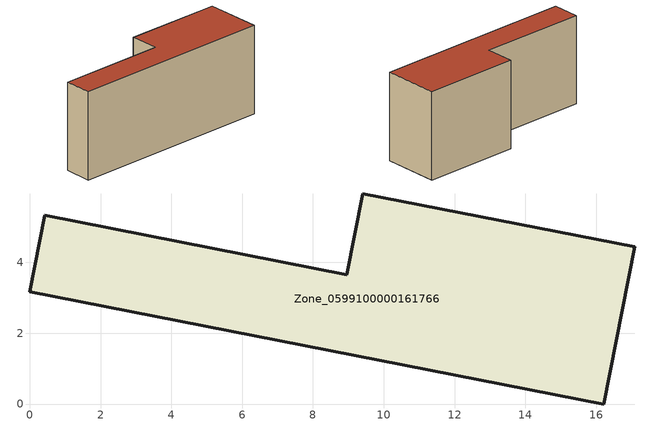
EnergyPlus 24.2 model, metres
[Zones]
Zone_0599100000161766
 floor ground (C_G): 8.95,3.65 9.4,5.93 17.09,4.44 16.21,0 0,3.17 0.43,5.33 z0
 wall outside (C_F): 16.21,0 17.09,4.44 9.4,5.93 8.95,3.65 0.43,5.33 0,3.17 16.21,0 z0:7.12
 roof outside (C_R): 0,3.17 16.21,0 17.09,4.44 9.4,5.93 8.95,3.65 0.43,5.33 z7.12
[BUILDING]
Pand.0599100000161766: North Axis=0; Terrain=City; Loads Convergence Tolerance Value=0.04; Temperature Convergence Tolerance Value=0.4; Solar Distribution=FullExterior; Maximum Number of Warmup Days=25; Minimum Number of Warmup Days=1
[Site:Location]
Rotterdam.The.Hague.AP_ZH_NLD Design_Conditions: Latitude=51.96; Longitude=4.45; Time Zone=1; Elevation=-4.5
[SITE:GROUNDTEMPERATURE:BUILDINGSURFACE]
18, 18, 18, 18, 18, 18, 18, 18, 18, 18, 18, 18
[MATERIAL] Thermal Absorptance=0.9; Solar Absorptance=0.7; Visible Absorptance=0.7
Name | Roughness | Thickness | Conductivity | Density | Specific Heat
G.TI.1946 | MediumSmooth | 0.15 | 1 | 540 | 1210
F.TI.1946 | Rough | 0.3 | 0.857143 | 1920 | 840
R.TI.1946 | MediumRough | 0.2 | 0.1 | 1500 | 1000
[CONSTRUCTION]
C_G: G.TI.1946
C_F: F.TI.1946
C_R: R.TI.1946
[ZONE]
Zone_0599100000161766: Type=1; Multiplier=1; Ceiling Height=Autocalculate; Volume=Autocalculate; Floor Area=autocalculate; Part of Total Floor Area=Yes
[ZONEINFILTRATION:DESIGNFLOWRATE]
Infil_Zone_0599100000161766: Zone or ZoneList or Space or SpaceList=Zone_0599100000161766; Schedule=AlwaysOn; Design Flow Rate Calculation Method=Flow/Area; Flow Rate per Floor Area=0.003; Constant Term Coefficient=1; Temperature Term Coefficient=0; Velocity Term Coefficient=0; Velocity Squared Term Coefficient=0
[HVACTEMPLATE:ZONE:IDEALLOADSAIRSYSTEM]
Zone_0599100000161766: Maximum Heating Supply Air Temperature=50; Minimum Cooling Supply Air Temperature=13; Maximum Heating Supply Air Humidity Ratio=0.0156; Minimum Cooling Supply Air Humidity Ratio=0.0077; Heating Limit=NoLimit; Cooling Limit=NoLimit; Dehumidification Control Type=ConstantSensibleHeatRatio; Cooling Sensible Heat Ratio=0.7; Dehumidification Setpoint=60; Humidification Control Type=None; Humidification Setpoint=30; Outdoor Air Method=None; Outdoor Air Flow Rate per Person=0.00944; Outdoor Air Flow Rate per Zone Floor Area=0; Outdoor Air Flow Rate per Zone=0; Demand Controlled Ventilation Type=None; Outdoor Air Economizer Type=NoEconomizer; Heat Recovery Type=None; Sensible Heat Recovery Effectiveness=0.7; Latent Heat Recovery Effectiveness=0.65
[ZONECONTROL:THERMOSTAT]
ThermostatControl_Zone_0599100000161766: Zone or ZoneList=Zone_0599100000161766; Control Type Schedule=DualSetpointControlType; Control 1=Thermostat_Zone_0599100000161766; Temperature Difference Between Cutout And Setpoint=0
[THERMOSTATSETPOINT:DUALSETPOINT]
Thermostat_Zone_0599100000161766: Heating Setpoint Temperature Schedule=HeatingSetpoint_Zone_0599100000161766; Cooling Setpoint Temperature Schedule=CoolingSetpoint_Zone_0599100000161766
[SCHEDULE:COMPACT]
HeatingSetpoint_Zone_0599100000161766: Through: 12/31, For: AllDays, Until: 24:00, 21
CoolingSetpoint_Zone_0599100000161766: Through: 12/31, For: AllDays, Until: 24:00, 24
DualSetpointControlType: Through: 12/31, For: AllDays, Until: 24:00, 4
AlwaysOn: Through: 12/31, For: AllDays, Until: 24:00, 1
